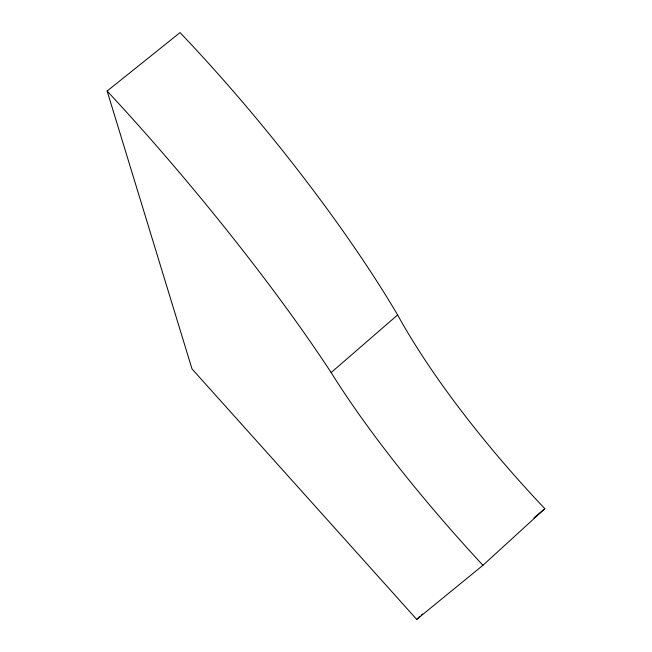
<?xml version="1.0" encoding="UTF-8"?>
<svg xmlns="http://www.w3.org/2000/svg" width="652" height="652" viewBox="0 0 652 652"><rect width="100%" height="100%" fill="white"/><g stroke="black" fill="none" stroke-linecap="round" stroke-linejoin="round"><path stroke-width="0.98" d="M416.718 619.4L482.936 565.284L544.868 508.699L541.078 504.697A345.756 92.234 46.6 0 1 397.622 314.949A352.3 66.341 50.8 0 0 180.042 32.6L107.132 91.035L192.03 368.959L416.718 619.4L419.701 616.678M421.192 615.317L422.683 613.956M482.936 565.284A349.741 69.226 47.2 0 1 331.151 372.561L397.622 314.949M533.98 517.859L544.868 508.699M107.132 91.035A355.21 49.462 50.3 0 1 331.151 372.561"/></g></svg>
